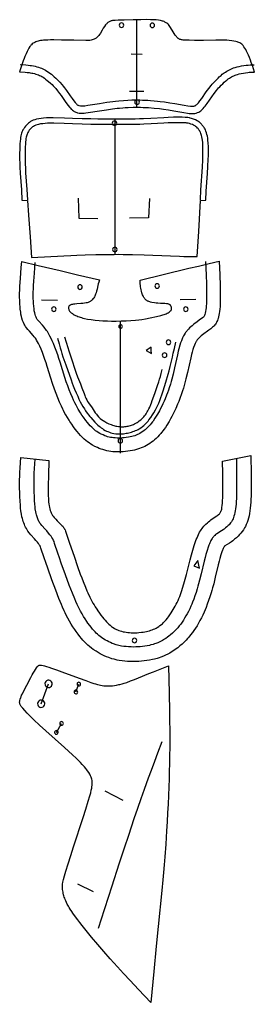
# Model space of a CAD drawing. Extents: x 1 to 332, y 1 to 961.
# Drawn here: x 1 to 131, y 419 to 961 of the extents above; entities that cross this region are included whole.
import ezdxf

# ---------------------------------------------------------------- set-up
doc = ezdxf.new("R2010")
doc.units = 0

msp = doc.modelspace()

# ---------------------------------------------------------------- linework, layer by layer
for points in [[(1, 931.853088), (4.004062, 931.615234), (5.13875, 931.506592), (6.183203, 931.386597), (6.895703, 931.286926), (7.764765, 931.138977), (8.371406, 931.015076), (9.1425, 930.830139), (9.896484, 930.620056), (10.658047, 930.379456), (11.437968, 930.093628), (12.039531, 929.839417), (12.658593, 929.542847), (13.298437, 929.197021), (13.96164, 928.795227), (14.645937, 928.338501), (15.345781, 927.833008), (16.293282, 927.093628), (17.007421, 926.498047), (17.953749, 925.660522), (18.884844, 924.781311), (19.571718, 924.093262), (20.247969, 923.378967), (20.913124, 922.637024), (21.994843, 921.335083), (23.042578, 919.959045), (23.858202, 918.829041), (26.201952, 915.500732), (27.630859, 913.551025), (28.697031, 912.192322), (29.087265, 911.734253), (29.446249, 911.342407), (29.783905, 911.006165), (30.217812, 910.625854), (30.654686, 910.300293), (31.114922, 910.008789), (31.607344, 909.749451), (32.001404, 909.577454), (32.564373, 909.380371), (33.018204, 909.258179), (33.840939, 909.106323), (34.752655, 909.024414), (35.759529, 909.018188), (36.637814, 909.071472), (37.60836, 909.179382), (38.74453, 909.343872), (45.095779, 910.382324), (48.954453, 910.971436), (52.313904, 911.433716), (54.920547, 911.743469), (56.171719, 911.872498), (57.987263, 912.034668), (59.159843, 912.122742), (60.867344, 912.22583), (63.592888, 912.325073), (66.195313, 912.341003), (67.707497, 912.315186), (69.187965, 912.266357), (72.070465, 912.110474), (75.340469, 911.852234), (78.110313, 911.566223), (80.429214, 911.274902), (83.253433, 910.856384), (86.04351, 910.391479), (91.600937, 909.410034), (93.654526, 909.075745), (94.622032, 908.942505), (95.255623, 908.872375), (95.821251, 908.828796), (96.333984, 908.812561), (96.96125, 908.834595), (97.26062, 908.864746), (97.704689, 908.93457), (98.460152, 909.118164), (99.23172, 909.388489), (99.846016, 909.669373), (100.445465, 910.00946), (101.02211, 910.412842), (101.594063, 910.904114), (102.039139, 911.351379), (102.351089, 911.695374), (102.851715, 912.29126), (103.403595, 912.995972), (104.451401, 914.417419), (107.021797, 918.034302), (108.362419, 919.868347), (109.611015, 921.479431), (110.819687, 922.923828), (111.425697, 923.60144), (112.243744, 924.468323), (113.069374, 925.290466), (113.897575, 926.063721), (114.723282, 926.784119), (115.337967, 927.287354), (116.152496, 927.907349), (116.762032, 928.333679), (117.372498, 928.726563), (117.986092, 929.085632), (118.604683, 929.410583), (119.230858, 929.701904), (119.869606, 929.963013), (120.526482, 930.197693), (121.207031, 930.410339), (122.160934, 930.666199), (123.178902, 930.899292), (124.515938, 931.160461), (125.587105, 931.338806), (126.858513, 931.514038), (127.771561, 931.609436), (128.580627, 931.666687), (129.484131, 931.69873), (130.561554, 931.703186), (129.434448, 935.25177), (128.865936, 936.928467), (128.420853, 938.166443), (127.795624, 939.782471), (127.305, 940.954407), (126.803276, 942.072693), (126.297501, 943.119324), (125.794838, 944.076599), (125.302338, 944.926453), (124.825859, 945.652771), (124.359215, 946.259033), (124.046562, 946.604431), (123.564529, 947.046448), (123.053902, 947.411621), (122.500465, 947.71637), (121.889687, 947.976868), (121.447342, 948.132019), (120.979218, 948.273987), (120.234764, 948.464294), (119.17765, 948.681458), (118.066635, 948.864502), (116.630463, 949.056946), (115.423904, 949.181946), (114.119995, 949.274902), (112.675232, 949.330139), (111.046478, 949.341614), (109.221405, 949.311157), (102.545937, 949.125), (99.957733, 949.101685), (97.525703, 949.115967), (94.595001, 949.176208), (92.188126, 949.274414), (91.316872, 949.34198), (90.772026, 949.405579), (90.299217, 949.483093), (89.880074, 949.577271), (89.500153, 949.694275), (89.263046, 949.789124), (88.923042, 949.963196), (88.701874, 950.103882), (88.481247, 950.267395), (88.143593, 950.560852), (87.788673, 950.918945), (87.541405, 951.194031), (86.894997, 951.999512), (86.225151, 952.955933), (85.686325, 953.815369), (84.32695, 956.157227), (83.88797, 956.834167), (83.580307, 957.259888), (83.090622, 957.845032), (82.742416, 958.192017), (82.186172, 958.648804), (81.588669, 959.036316), (81.167343, 959.259827), (80.727341, 959.458313), (80.268593, 959.634094), (79.791092, 959.789429), (79.294609, 959.926514), (78.777969, 960.047546), (77.662262, 960.2453), (76.394295, 960.388977), (74.923439, 960.484924), (73.198906, 960.539185), (71.193283, 960.55835), (67.806168, 960.53772), (63.633984, 960.46991), (58.610233, 960.363281), (55.417656, 960.259827), (53.720623, 960.165527), (52.732498, 960.071411), (52.336483, 960.015808), (51.83625, 959.919617), (51.550625, 959.84552), (51.168514, 959.717529), (50.811718, 959.566589), (50.458591, 959.389221), (50.106327, 959.180298), (49.753906, 958.935059), (49.400311, 958.648315), (49.044453, 958.315369), (48.805389, 958.065063), (48.444061, 957.646057), (47.84156, 956.850342), (47.13625, 955.785828), (46.580391, 954.855591), (45.645157, 953.203674), (45.114998, 952.348938), (44.777657, 951.873047), (44.541172, 951.574585), (44.034763, 951.025696), (43.621563, 950.656982), (43.328125, 950.432312), (42.858593, 950.127625), (42.524296, 949.946533), (42.171875, 949.783325), (41.609531, 949.572083), (41.017185, 949.399048), (40.408203, 949.261047), (39.795937, 949.155396), (38.997498, 949.059448), (38.245781, 949.008545), (37.507889, 948.994873), (30.915155, 949.187683), (24.122499, 949.327087), (19.831249, 949.370239), (18.135859, 949.361694), (16.596172, 949.3302), (15.214062, 949.270813), (14.27289, 949.20459), (13.406718, 949.117188), (12.609687, 949.006042), (11.875781, 948.868958), (11.199297, 948.704346), (10.576172, 948.513855), (10.002656, 948.300232), (9.308594, 947.983398), (8.989375, 947.813171), (8.542031, 947.544983), (7.996484, 947.160461), (7.49, 946.716125), (7.244297, 946.460144), (7, 946.175354), (6.63, 945.68457), (6.115156, 944.887146), (5.705859, 944.169434), (5.134219, 943.058777), (4.541406, 941.782532), (3.936562, 940.351929), (3.480547, 939.18457), (3.025234, 937.94458), (2.419297, 936.19989), (1, 931.853088)], [(58.485779, 957.525452), (58.390625, 958.003784), (58.11961, 958.409363), (57.714062, 958.680298), (57.235779, 958.775452), (56.757343, 958.680298), (56.351875, 958.409363), (56.080936, 958.003784), (55.985779, 957.525452), (56.080936, 957.047058), (56.351875, 956.641602), (56.757343, 956.370605), (57.235779, 956.275452), (57.714062, 956.370605), (58.11961, 956.641602), (58.390625, 957.047058), (58.485779, 957.525452)], [(65.758591, 912.078979), (65.758591, 922.823425), (65.758591, 936.253967), (65.758591, 946.998352), (65.758591, 960.428833)], [(75.486092, 957.447021), (75.390938, 957.925354), (75.119995, 958.330811), (74.714455, 958.601868), (74.236092, 958.697021), (73.757736, 958.601868), (73.352188, 958.330811), (73.081245, 957.925354), (72.986092, 957.447021), (73.081245, 956.968628), (73.352188, 956.56311), (73.757736, 956.292175), (74.236092, 956.197021), (74.714455, 956.292175), (75.119995, 956.56311), (75.390938, 956.968628), (75.486092, 957.447021)], [(62.582188, 941.721558), (68.613121, 941.554443)], [(1.302422, 935.84137), (4.489687, 935.592896), (5.690312, 935.477539), (6.816719, 935.346436), (7.603281, 935.234924), (8.588047, 935.065308), (9.523984, 934.867737), (10.437812, 934.637878), (11.356093, 934.37146), (12.297656, 934.060364), (13.021406, 933.788025), (13.761328, 933.474487), (14.518125, 933.112549), (15.292734, 932.69519), (16.085625, 932.216064), (16.893436, 931.677185), (17.71039, 931.08606), (18.530546, 930.450439), (19.347969, 929.777893), (20.156874, 929.07605), (20.951485, 928.352112), (21.729452, 927.608337), (22.490078, 926.843567), (23.232967, 926.056946), (24.430079, 924.694092), (25.122969, 923.84375), (25.796562, 922.971924), (26.876719, 921.498169), (28.882734, 918.646606), (29.975859, 917.124817), (30.933125, 915.839722), (31.699453, 914.867493), (32.328907, 914.157715), (32.59586, 913.904541), (32.822422, 913.721802), (33.081326, 913.545532), (33.345547, 913.400818), (33.644844, 913.281616), (33.929375, 913.200684), (34.570156, 913.087158), (35.304688, 913.042236), (36.076172, 913.06427), (37.026405, 913.15802), (38.564529, 913.381287), (45.111717, 914.438171), (49.086014, 915.03418), (52.516251, 915.493164), (53.856483, 915.652344), (55.803982, 915.858093), (58.291718, 916.073181), (60.667656, 916.22406), (62.945858, 916.31427), (65.677185, 916.3479), (67.262573, 916.329895), (68.813126, 916.286926), (70.33297, 916.22168), (71.826172, 916.137329), (73.296951, 916.03656), (75.230698, 915.880188), (77.144608, 915.697327), (78.574684, 915.541077), (80.963669, 915.240967), (83.859917, 914.812012), (86.699219, 914.339905), (91.884995, 913.431091), (93.864845, 913.106018), (95.275154, 912.912659), (95.844688, 912.861694), (96.283905, 912.848328), (96.710777, 912.875366), (97.075073, 912.940308), (97.434135, 913.038086), (97.799217, 913.178955), (98.175079, 913.375061), (98.487495, 913.580627), (98.827499, 913.857117), (99.118904, 914.139038), (99.712967, 914.810669), (100.495155, 915.814758), (101.485313, 917.174255), (104.026169, 920.735535), (105.390228, 922.579407), (106.701088, 924.250977), (107.351402, 925.0354), (108.006088, 925.792786), (108.894997, 926.768555), (109.574684, 927.475525), (110.496246, 928.382019), (111.197182, 929.032959), (112.142418, 929.859192), (112.857811, 930.445679), (113.820465, 931.179749), (114.549995, 931.691467), (115.286873, 932.16748), (116.031952, 932.605652), (116.785934, 933.003784), (117.550156, 933.360657), (118.327965, 933.679871), (119.123276, 933.96582), (119.939842, 934.223083), (121.068275, 934.529175), (122.249374, 934.802551), (123.466087, 935.046204), (124.67601, 935.25592), (126.112656, 935.463074), (127.14875, 935.579285), (128.271866, 935.663391), (129.252258, 935.697571), (130.498276, 935.700989)], [(61.671562, 921.233398), (69.521637, 921.203796)], [(67.070778, 915.116211), (66.975624, 915.594604), (66.704689, 916.000061), (66.299141, 916.271057), (65.820778, 916.366211), (65.342422, 916.271057), (64.936874, 916.000061), (64.665939, 915.594604), (64.570778, 915.116211), (64.665939, 914.637878), (64.936874, 914.2323), (65.342422, 913.961365), (65.820778, 913.866211), (66.299141, 913.961365), (66.704689, 914.2323), (66.975624, 914.637878), (67.070778, 915.116211)], [(98.947182, 830.135864), (99.820778, 843.925842), (100.909683, 860.887695), (103.729996, 861.113037), (104.036713, 866.121765), (104.672028, 875.781799), (104.914215, 879.727478), (105.112343, 883.691467), (105.172653, 885.468567), (105.203278, 887.125305), (105.198746, 889.039917), (105.15406, 890.776306), (105.061714, 892.612244), (104.941093, 894.16925), (104.812027, 895.295593), (104.639214, 896.331909), (104.406403, 897.340088), (104.16703, 898.155396), (103.79422, 899.180237), (103.527809, 899.792725), (103.331406, 900.198181), (103.007339, 900.799927), (102.770782, 901.195313), (102.383904, 901.776611), (102.104057, 902.154419), (101.649841, 902.703003), (101.323593, 903.05481), (100.977966, 903.39386), (100.612343, 903.718872), (100.226402, 904.028503), (99.820152, 904.321472), (99.3964, 904.597656), (98.9589, 904.85675), (98.056091, 905.323181), (97.597969, 905.530396), (96.912025, 905.808044), (96.460625, 905.970825), (95.799454, 906.181641), (95.144997, 906.354248), (94.699997, 906.450195), (93.755074, 906.601074), (93.24015, 906.658264), (92.393433, 906.724426), (90.730156, 906.791626), (88.788437, 906.812744), (85.840622, 906.774292), (82.924995, 906.668518), (80.499374, 906.536987), (73.492424, 906.104187), (69.400078, 905.914917), (67.180939, 905.846558), (64.829689, 905.798645), (58.934372, 905.746643), (53.638905, 905.739563), (48.602108, 905.758057), (44.112419, 905.801758), (40.362732, 905.861633), (35.598984, 905.967712), (30.194452, 906.12146), (25.678436, 906.277466), (19.586483, 906.52124), (18.440311, 906.538879), (17.316093, 906.526306), (15.912812, 906.467773), (14.242812, 906.336609), (12.872343, 906.177856), (11.538906, 905.96991), (10.270703, 905.701294), (9.322577, 905.43457), (8.449062, 905.11554), (7.652187, 904.742432), (7.098594, 904.428345), (6.41039, 903.966248), (5.925781, 903.588501), (5.313125, 903.045654), (4.735625, 902.461243), (4.195547, 901.840088), (3.695625, 901.186768), (3.238516, 900.506409), (2.826406, 899.798523), (2.547266, 899.23761), (2.293672, 898.639404), (2.065703, 897.993347), (1.863359, 897.288635), (1.686641, 896.514832), (1.534766, 895.66272), (1.405859, 894.725037), (1.297734, 893.695007), (1.1825, 892.16571), (1.115, 890.892883), (1.047187, 889.017578), (1.0075, 886.952698), (0.999844, 885.295654), (1.013906, 883.558167), (1.052344, 881.751526), (1.145312, 879.255554), (1.31875, 876.068665), (1.950703, 866.868469), (2.309844, 861.123962), (5.316562, 860.936279), (5.9575, 852.949585), (6.777187, 840.900696), (7.637109, 829.499878), (25.455078, 830.482727), (29.215624, 830.667542), (32.513905, 830.807373), (37.09203, 830.967407), (42.976795, 831.12915), (48.769608, 831.24646), (53.157967, 831.301514), (55.624062, 831.311462), (58.082733, 831.300842), (60.633434, 831.266724), (63.375622, 831.20636), (69.791092, 830.998291), (84.28289, 830.42511), (89.243591, 830.254456), (91.635544, 830.192566), (94.286171, 830.147339), (98.947182, 830.135864)], [(53.394062, 904.782471), (52.915779, 904.687317), (52.510235, 904.416321), (52.239216, 904.010864), (52.144062, 903.532471), (52.239216, 903.054138), (52.510235, 902.648682), (52.915779, 902.377625), (53.394062, 902.282471), (53.872421, 902.377625), (54.277969, 902.648682), (54.548985, 903.054138), (54.644062, 903.532471), (54.548985, 904.010864), (54.277969, 904.416321), (53.872421, 904.687317), (53.394062, 904.782471)], [(53.587654, 905.877258), (53.587654, 889.301941), (53.587654, 881.014282), (53.587654, 868.582764), (53.587654, 852.007507), (53.587654, 843.71991), (53.587654, 831.28833)], [(100.737968, 861.332397), (101.072029, 866.769958), (101.887032, 879.359436), (102.093124, 883.338501), (102.188904, 886.350586), (102.203278, 887.9021), (102.181404, 889.676086), (102.125778, 891.255676), (102.028908, 892.877808), (101.910782, 894.202698), (101.786095, 895.139099), (101.625313, 895.987244), (101.416405, 896.804932), (101.265152, 897.291321), (101.093277, 897.772583), (100.759216, 898.558167), (100.528908, 899.016785), (100.275307, 899.46344), (99.996246, 899.896301), (99.794838, 900.176392), (99.467026, 900.582336), (99.230469, 900.842712), (98.710152, 901.336365), (98.121559, 901.790527), (97.803276, 902.001465), (97.30265, 902.296936), (96.957344, 902.47937), (96.428589, 902.730225), (95.540779, 903.085083), (94.666794, 903.357117), (93.931404, 903.519592), (93.319763, 903.613342), (92.86937, 903.663635), (91.832573, 903.738953), (90.573746, 903.784912), (88.732735, 903.805237), (85.88797, 903.770081), (83.036797, 903.668335), (80.640312, 903.539124), (73.622658, 903.10675), (69.496483, 902.916138), (67.258591, 902.847229), (64.888824, 902.79895), (58.954529, 902.746643), (53.633671, 902.739502), (48.577812, 902.757935), (44.072342, 902.801941), (40.309063, 902.862), (35.527657, 902.968567), (30.106718, 903.122559), (25.587343, 903.277954), (19.861719, 903.508972), (18.733358, 903.532715), (17.658827, 903.527222), (16.333202, 903.479431), (15.03875, 903.38855), (13.788203, 903.257507), (12.596562, 903.087769), (11.486015, 902.876221), (10.672265, 902.673828), (9.938203, 902.439331), (9.604375, 902.309448), (9.1425, 902.098511), (8.588359, 901.787354), (8.090234, 901.442078), (7.631875, 901.062744), (7.198672, 900.649963), (6.787344, 900.206848), (6.308437, 899.617615), (5.873984, 898.997742), (5.561953, 898.483521), (5.281875, 897.933716), (5.092109, 897.479736), (4.919219, 896.975708), (4.762656, 896.40863), (4.622031, 895.765747), (4.496719, 895.036133), (4.386328, 894.212341), (4.290312, 893.286804), (4.183594, 891.881592), (4.118906, 890.690002), (4.029062, 887.935669), (4.008125, 886.390198), (4.006719, 884.749207), (4.0275, 883.024902), (4.073203, 881.229919), (4.175781, 878.750854), (4.316719, 876.228638), (4.943281, 867.081787), (5.301875, 861.344727)], [(33.349453, 862.190063), (33.744843, 851.161621), (44.219997, 851.027893)], [(72.590385, 862.140381), (72.20359, 851.363953), (61.681015, 851.222473)], [(53.572342, 835.232544), (53.093983, 835.13739), (52.688435, 834.866455), (52.4175, 834.460938), (52.322342, 833.982544), (52.4175, 833.504211), (52.688435, 833.098633), (53.093983, 832.827698), (53.572342, 832.732544), (54.050701, 832.827698), (54.456249, 833.098633), (54.727188, 833.504211), (54.822342, 833.982544), (54.727188, 834.460938), (54.456249, 834.866455), (54.050701, 835.13739), (53.572342, 835.232544)], [(111.132027, 827.499878), (111.452263, 819.937012), (111.656715, 813.912231), (111.739296, 809.534729), (111.744217, 807.544067), (111.720619, 805.709412), (111.667343, 804.035156), (111.585625, 802.511963), (111.476791, 801.129883), (111.342186, 799.879272), (111.183044, 798.750122), (111.000778, 797.732666), (110.796562, 796.817017), (110.571793, 795.993347), (110.45211, 795.612976), (110.198433, 794.908875), (109.924294, 794.272949), (109.627808, 793.696106), (109.470619, 793.426941), (109.137184, 792.921631), (108.776718, 792.452637), (108.387344, 792.010925), (107.967262, 791.587402), (107.51461, 791.173035), (106.508514, 790.341064), (105.397964, 789.497009), (101.930855, 786.966919), (101.134064, 786.338684), (100.382339, 785.678833), (99.675781, 784.956726), (99.229843, 784.425659), (99.014374, 784.141907), (98.598671, 783.532166), (98.398354, 783.203979), (98.01281, 782.495056), (97.827576, 782.112427), (97.471016, 781.291077), (96.966484, 779.926331), (96.646873, 778.933655), (96.186562, 777.330627), (95.888985, 776.191467), (95.450386, 774.387085), (93.639839, 766.289429), (92.776245, 762.663635), (92.203979, 760.464355), (91.795235, 758.99707), (91.362732, 757.529968), (90.905075, 756.062378), (90.167969, 753.858582), (89.640778, 752.386963), (88.79258, 750.174133), (88.186714, 748.69458), (87.213745, 746.467407), (86.522652, 744.981445), (85.801247, 743.504822), (85.052887, 742.046631), (84.28109, 740.616394), (83.489372, 739.22345), (82.271713, 737.224182), (81.444923, 735.96521), (80.610313, 734.776245), (80.190933, 734.210632), (79.348747, 733.136963), (78.925705, 732.627869), (78.075623, 731.662659), (77.219765, 730.764771), (76.357651, 729.930237), (75.488907, 729.154968), (74.613121, 728.435059), (73.729919, 727.766479), (72.838745, 727.145203), (71.938438, 726.567627), (71.024918, 726.032349), (70.093277, 725.537964), (69.138596, 725.083496), (68.155937, 724.667725), (67.140388, 724.289612), (66.087189, 723.947815), (65.544846, 723.790283), (64.425781, 723.501099), (63.25695, 723.245422), (62.041405, 723.023804), (60.789532, 722.837708), (59.511875, 722.688904), (58.219296, 722.579041), (56.922421, 722.509827), (55.63203, 722.483032), (54.358826, 722.500305), (53.113438, 722.563354), (52.504532, 722.612549), (51.318748, 722.746765), (50.173748, 722.927002), (49.06625, 723.15094), (47.993122, 723.416138), (46.951092, 723.720398), (45.936951, 724.06134), (44.947578, 724.436523), (43.979763, 724.843811), (42.561329, 725.509766), (41.172188, 726.248474), (40.255779, 726.794373), (39.342342, 727.3927), (38.427891, 728.052002), (37.508358, 728.780579), (36.579685, 729.586853), (35.63789, 730.479126), (35.160858, 730.960205), (34.678905, 731.465942), (33.700703, 732.55249), (32.708904, 733.731628), (31.711172, 734.993042), (30.715311, 736.326538), (29.728905, 737.721863), (28.759687, 739.168762), (28.283905, 739.908264), (27.354765, 741.413208), (26.46203, 742.94397), (26.031639, 743.715942), (25.206093, 745.267639), (24.810312, 746.046692), (24.051249, 747.609924), (22.988359, 749.962891), (22.007813, 752.318787), (21.100155, 754.670044), (20.255859, 757.008789), (19.212656, 760.093445), (18.245781, 763.113647), (16.254375, 769.509888), (15.619687, 771.471558), (14.991172, 773.328186), (14.372578, 775.072693), (13.570546, 777.212891), (12.80375, 779.125854), (12.082421, 780.796021), (11.402656, 782.229797), (10.901953, 783.179749), (10.393281, 784.047791), (10.042812, 784.592346), (9.678359, 785.117554), (9.096171, 785.884277), (8.464063, 786.642883), (6.408594, 788.935425), (5.506484, 789.98645), (4.870078, 790.797424), (4.280703, 791.638733), (3.914453, 792.22583), (3.569531, 792.84082), (3.092344, 793.82843), (2.663437, 794.911621), (2.282891, 796.110474), (2.056094, 796.983337), (1.756562, 798.406128), (1.584219, 799.424988), (1.366875, 801.049377), (1.249687, 802.190979), (1.115781, 803.982239), (1.0325, 805.856689), (1, 807.801025), (1.013281, 809.791016), (1.064219, 811.795593), (1.144922, 813.78363), (1.247031, 815.72406), (1.402656, 818.183167), (1.607266, 820.987), (1.859375, 824.041016), (2.152187, 827.311279), (11.273359, 825.161621), (23.340157, 822.31781), (32.993591, 820.042725), (45.060467, 817.198792), (44.687889, 816.014099), (44.438046, 815.108398), (44.228123, 814.224854), (43.778984, 812.161255), (43.519295, 811.096802), (43.223125, 810.085938), (42.957733, 809.333191), (42.741951, 808.805237), (42.511795, 808.311157), (42.267109, 807.853516), (42.008282, 807.434692), (41.739529, 807.054932), (41.467812, 806.713501), (41.112968, 806.316467), (40.781639, 805.984131), (40.422421, 805.655823), (40.167263, 805.451294), (39.910469, 805.282532), (39.623592, 805.13446), (39.180313, 804.956055), (38.745388, 804.811462), (38.253044, 804.671143), (37.718513, 804.541565), (36.869923, 804.380981), (35.842735, 804.252319), (34.779766, 804.168823), (32.553204, 804.039917), (31.394453, 803.925781), (30.728983, 803.827271), (30.245703, 803.735168), (29.645077, 803.58606), (29.242811, 803.45343), (28.895155, 803.30188), (28.69875, 803.190002), (28.530155, 803.069824), (28.325468, 802.875427), (28.218437, 802.737244), (28.133047, 802.592896), (28.019688, 802.288025), (27.988203, 802.128662), (27.967655, 801.882568), (27.98625, 801.543884), (28.080078, 801.108276), (28.208593, 800.754272), (28.381874, 800.398987), (28.601406, 800.044617), (28.801327, 799.779419), (29.122343, 799.426331), (29.408983, 799.161621), (29.739374, 798.89679), (30.115623, 798.63208), (30.533047, 798.368896), (31.142656, 798.023499), (31.798906, 797.688354), (32.486561, 797.367737), (33.200466, 797.064453), (33.772968, 796.846375), (34.397968, 796.634094), (35.093906, 796.425659), (35.879295, 796.219116), (36.772655, 796.012268), (38.508358, 795.669922), (40.497341, 795.347168), (42.671875, 795.064331), (44.969685, 794.840698), (46.904686, 794.709778), (49.50906, 794.604675), (51.790077, 794.566284), (54.287029, 794.567505), (56.965233, 794.610657), (59.717731, 794.701538), (62.434608, 794.845947), (65.005859, 795.0495), (66.781792, 795.242798), (68.423279, 795.464294), (70.418594, 795.788879), (73.041954, 796.297974), (76.587967, 797.067322), (78.98703, 797.639099), (80.01976, 797.914124), (80.722885, 798.125793), (81.348511, 798.344421), (81.926094, 798.583557), (82.483986, 798.855896), (83.02523, 799.160706), (83.52742, 799.483337), (83.96711, 799.808594), (84.320938, 800.121399), (84.572342, 800.411011), (84.699684, 800.61731), (84.782814, 800.820007), (84.829216, 801.023987), (84.846329, 801.234436), (84.83609, 801.533325), (84.796486, 801.850708), (84.730232, 802.172424), (84.639526, 802.483337), (84.526718, 802.768677), (84.428589, 802.958313), (84.317657, 803.127869), (84.192345, 803.279724), (84.05101, 803.416565), (83.892029, 803.540771), (83.649918, 803.691223), (83.440155, 803.794678), (83.104294, 803.918518), (82.796799, 803.999268), (82.429764, 804.06842), (81.992813, 804.124756), (81.087502, 804.190247), (78.694527, 804.300476), (77.275856, 804.402954), (76.380547, 804.493835), (75.480545, 804.607483), (74.040314, 804.847107), (73.254372, 805.020386), (72.778908, 805.148193), (72.350937, 805.285706), (71.97187, 805.432251), (71.637032, 805.587036), (71.206642, 805.832458), (70.847733, 806.091125), (70.54351, 806.35968), (70.194061, 806.727661), (69.877892, 807.106445), (69.583046, 807.521484), (69.372032, 807.875366), (69.09906, 808.429932), (68.89711, 808.925049), (68.695702, 809.497803), (68.498512, 810.136047), (68.250465, 811.059143), (68.081718, 811.782898), (67.889061, 812.756958), (67.774605, 813.473022), (67.685158, 814.170349), (67.596954, 815.077148), (67.473122, 817.061646), (80.171173, 820.109375), (94.397263, 823.594055), (99.679604, 824.873474), (105.530701, 826.242188), (111.132027, 827.499878)], [(103.631798, 827.356079), (103.932266, 819.816772), (104.0914, 815.079041), (104.18898, 810.774231), (104.206947, 808.838196), (104.200233, 807.075195), (104.166954, 805.501404), (104.109688, 804.109436), (104.032188, 802.886719), (103.938278, 801.820374), (103.831558, 800.897583), (103.655777, 799.7547), (103.472496, 798.862854), (103.294136, 798.179016), (103.120155, 797.660034), (102.930153, 797.263), (102.70195, 796.945007), (102.413361, 796.663025), (101.896324, 796.268982), (100.037888, 794.957092), (98.951324, 794.167969), (97.118439, 792.769775), (96.141953, 791.977234), (95.481407, 791.406006), (94.820625, 790.793335), (94.166092, 790.133057), (93.524063, 789.418823), (93.209686, 789.03949), (92.598434, 788.232788), (92.303047, 787.803833), (91.73687, 786.890686), (91.467575, 786.404907), (90.959061, 785.37384), (90.487892, 784.269104), (90.264999, 783.691833), (89.842575, 782.492493), (89.447655, 781.240295), (88.89875, 779.28125), (88.556015, 777.93335), (88.067184, 775.869507), (86.513901, 768.863647), (85.69812, 765.353088), (84.985939, 762.565918), (84.602341, 761.183838), (84.19812, 759.809509), (83.550781, 757.761169), (83.090157, 756.403198), (82.604996, 755.050598), (82.094139, 753.702637), (81.277267, 751.687744), (80.697189, 750.348206), (80.088432, 749.012329), (79.454376, 747.687561), (78.799057, 746.382629), (78.126877, 745.106567), (77.096329, 743.26593), (76.400543, 742.100769), (75.702812, 740.995544), (74.66172, 739.469543), (74.318199, 739.000122), (73.637032, 738.120361), (72.962891, 737.314575), (72.294685, 736.577393), (71.631248, 735.903442), (70.971558, 735.28717), (70.314453, 734.723267), (69.658905, 734.206299), (69.00383, 733.730835), (68.018906, 733.08429), (67.355156, 732.693787), (66.679451, 732.33429), (65.986404, 732.004578), (65.270699, 731.703491), (64.526871, 731.42981), (63.749687, 731.182434), (62.933594, 730.960083), (62.073437, 730.761597), (61.166248, 730.586243), (59.734764, 730.369019), (58.748123, 730.257019), (57.747578, 730.172974), (56.743122, 730.118286), (55.744999, 730.094604), (54.763435, 730.103333), (53.808437, 730.146057), (52.889999, 730.224182), (52.011406, 730.337585), (51.169373, 730.484131), (50.36031, 730.662109), (49.580704, 730.869446), (48.826954, 731.104187), (48.095467, 731.364502), (47.032265, 731.798584), (45.999218, 732.279297), (45.320702, 732.62793), (44.306873, 733.213745), (43.626797, 733.658997), (42.937969, 734.158325), (42.235779, 734.720703), (41.515625, 735.354919), (40.772812, 736.069763), (40.002655, 736.874146), (39.202656, 737.773987), (38.378437, 738.763428), (37.537891, 739.833557), (36.263279, 741.570923), (35.415623, 742.804443), (34.578827, 744.087708), (33.360779, 746.086914), (32.584923, 747.45636), (32.210468, 748.148987), (31.489061, 749.547424), (30.802187, 750.962097), (30.147655, 752.391296), (29.22164, 754.55835), (28.355625, 756.747803), (27.542109, 758.953552), (26.773516, 761.169495), (26.042265, 763.386536), (23.343828, 771.992249), (22.68914, 774.008484), (22.031641, 775.94519), (21.154766, 778.389526), (20.500624, 780.108948), (19.638672, 782.234619), (19.003593, 783.69342), (18.379843, 785.030762), (17.762499, 786.255859), (17.145079, 787.381531), (16.730234, 788.083008), (16.31039, 788.749756), (15.88375, 789.385376), (15.448437, 789.993896), (15.0025, 790.578796), (14.547656, 791.142334), (13.63203, 792.206238), (11.553515, 794.51178), (11.059843, 795.110474), (10.771953, 795.496155), (10.394062, 796.078491), (10.07125, 796.694519), (9.792734, 797.376953), (9.547734, 798.158264), (9.325469, 799.071106), (9.121094, 800.132629), (8.938828, 801.336731), (8.783828, 802.675232), (8.660937, 804.139832), (8.575391, 805.722534), (8.541484, 806.839172), (8.527109, 808.596008), (8.551484, 810.422546), (8.607734, 812.284058), (8.688906, 814.145935), (8.824062, 816.56897), (9.133828, 820.972412), (9.632813, 826.761963)], [(34.313904, 814.516418), (33.835545, 814.421204), (33.43, 814.150208), (33.159061, 813.744751), (33.063904, 813.266418), (33.159061, 812.788025), (33.43, 812.382507), (33.835545, 812.111572), (34.313904, 812.016418), (34.792263, 812.111572), (35.197811, 812.382507), (35.46875, 812.788025), (35.563904, 813.266418), (35.46875, 813.744751), (35.197811, 814.150208), (34.792263, 814.421204), (34.313904, 814.516418)], [(76.931328, 815.128113), (76.452965, 815.032959), (76.047417, 814.761963), (75.776482, 814.356445), (75.681328, 813.878113), (75.776482, 813.399719), (76.047417, 812.994202), (76.452965, 812.723267), (76.931328, 812.628113), (77.409683, 812.723267), (77.815231, 812.994202), (78.086166, 813.399719), (78.181328, 813.878113), (78.086166, 814.356445), (77.815231, 814.761963), (77.409683, 815.032959), (76.931328, 815.128113)], [(89.59539, 806.463806), (98.264137, 806.651611)], [(13.079687, 806.244812), (21.938984, 806.119446)], [(19.916094, 802.383911), (19.437735, 802.288757), (19.032187, 802.017822), (18.76125, 801.612244), (18.666094, 801.133911), (18.76125, 800.655518), (19.032187, 800.25), (19.437735, 799.979065), (19.916094, 799.883911), (20.394453, 799.979065), (20.799999, 800.25), (21.070936, 800.655518), (21.166094, 801.133911), (21.070936, 801.612244), (20.799999, 802.017822), (20.394453, 802.288757), (19.916094, 802.383911)], [(92.709999, 802.333008), (92.231636, 802.237854), (91.826088, 801.966919), (91.555153, 801.561401), (91.459999, 801.083008), (91.555153, 800.604675), (91.826088, 800.199097), (92.231636, 799.928162), (92.709999, 799.833008), (93.188354, 799.928162), (93.593903, 800.199097), (93.864845, 800.604675), (93.959999, 801.083008), (93.864845, 801.561401), (93.593903, 801.966919), (93.188354, 802.237854), (92.709999, 802.333008)], [(56.74617, 792.565979), (56.363514, 792.489929), (56.039063, 792.273132), (55.822342, 791.948669), (55.74617, 791.565979), (55.822342, 791.18335), (56.039063, 790.858887), (56.363514, 790.64209), (56.74617, 790.565979), (57.128906, 790.64209), (57.453281, 790.858887), (57.670078, 791.18335), (57.74617, 791.565979), (57.670078, 791.948669), (57.453281, 792.273132), (57.128906, 792.489929), (56.74617, 792.565979)], [(56.57531, 794.474731), (56.57531, 778.338684), (56.57531, 770.27063), (56.57531, 758.168518), (56.57531, 742.03241), (56.57531, 733.964355), (56.57531, 721.862305)], [(21.878906, 785.155823), (22.745077, 781.936707), (23.357578, 779.745544), (23.840858, 778.112305), (24.316015, 776.622803), (24.905468, 774.930359), (26.545858, 770.470825), (29.393202, 762.24115), (30.075781, 760.333191), (30.634375, 758.836182), (31.37414, 756.955078), (32.18047, 755.029297), (33.041485, 753.095215), (33.755779, 751.578674), (34.481327, 750.119446), (35.212265, 748.737244), (35.961407, 747.417419), (36.745937, 746.136841), (37.368126, 745.188477), (37.803047, 744.556641), (38.490391, 743.602966), (38.971874, 742.964111), (39.725624, 742.00708), (40.247341, 741.373474), (41.33078, 740.127747), (42.458828, 738.926636), (43.621796, 737.78894), (44.215233, 737.24884), (44.816795, 736.72998), (45.42664, 736.234131), (46.044765, 735.762878), (46.671326, 735.317871), (47.306484, 734.900757), (48.275391, 734.331177), (48.932343, 733.990784), (49.598125, 733.682556), (50.613438, 733.280762), (51.301407, 733.053345), (51.998436, 732.858398), (53.060623, 732.627075), (54.143204, 732.469421), (55.245937, 732.385559), (55.990936, 732.369507), (56.742344, 732.383789), (57.498672, 732.427429), (58.258671, 732.49884), (59.020779, 732.596985), (59.783825, 732.720581), (60.546249, 732.868347), (61.306873, 733.039124), (62.063904, 733.231689), (62.814842, 733.446228), (63.556561, 733.682739), (64.286407, 733.941467), (65.001328, 734.222473), (65.698433, 734.526062), (66.37484, 734.852417), (67.02758, 735.201538), (67.956169, 735.768494), (68.823593, 736.389343), (69.640625, 737.068359), (70.1632, 737.555481), (70.672112, 738.071716), (71.417732, 738.903625), (71.908043, 739.498474), (72.397026, 740.127075), (73.376877, 741.482483), (74.343124, 742.938293), (75.045387, 744.072083), (75.933907, 745.607971), (76.552032, 746.756165), (77.300308, 748.261169), (77.81031, 749.380127), (78.434761, 750.88031), (79.009842, 752.413635), (79.551094, 754.006409), (80.196014, 756.078186), (81.621948, 760.885193), (83.019531, 765.265991), (83.537338, 767.079895), (84.156403, 769.586182), (85.295464, 774.649658), (85.81781, 776.902222), (86.448517, 779.500366), (87.292809, 782.868713)], [(25.734842, 785.776245), (27.545467, 780.029541), (28.16625, 778.132813), (29.806875, 773.241516), (31.415703, 768.077881), (31.793827, 766.922302), (32.196251, 765.764038), (32.930859, 763.842041), (34.515545, 760.010864), (34.979374, 758.854431), (35.421795, 757.691101), (36.537109, 754.628967), (36.960155, 753.534302), (37.251717, 752.831726), (37.554531, 752.155518), (38.035545, 751.197937), (38.547501, 750.301575), (39.084141, 749.448914), (40.969063, 746.697876), (42.716248, 744.089539), (43.33828, 743.23407), (43.772575, 742.68219), (44.460468, 741.894348), (44.947498, 741.402893), (45.457733, 740.941101), (46.259922, 740.300781), (47.097031, 739.718994), (47.958591, 739.190674), (49.127266, 738.560852), (50.296719, 738.005554), (51.45789, 737.521606), (52.32695, 737.208557), (52.907028, 737.024841), (53.488594, 736.861755), (54.072655, 736.720276), (54.65992, 736.60083), (55.548435, 736.464417), (56.145466, 736.402222), (56.745312, 736.362976), (57.347107, 736.346313), (57.949997, 736.352112), (58.553123, 736.380371), (59.155624, 736.430847), (59.756638, 736.503479), (60.355312, 736.598022), (60.951015, 736.7146), (61.543747, 736.854065), (62.133827, 737.017456), (62.721405, 737.206055), (63.306873, 737.420898), (63.890312, 737.663025), (64.472107, 737.933655), (65.052345, 738.233704), (65.920547, 738.741699), (66.496559, 739.119568), (67.067032, 739.528259), (67.905861, 740.198059), (68.715546, 740.93396), (69.485779, 741.734253), (69.97242, 742.30249), (70.434059, 742.897888), (70.868439, 743.519043), (71.470467, 744.490356), (71.841011, 745.15741), (72.354057, 746.175354), (72.820076, 747.200317), (73.376717, 748.550049), (73.752029, 749.530701), (74.212189, 750.801147), (75.552574, 754.686768), (77.137657, 759.119934), (77.782104, 761.018982), (78.246559, 762.502808), (78.664764, 763.949829), (79.14109, 765.721863), (79.676636, 767.81958)], [(70.750465, 778.362732), (73.70047, 776.641907), (73.677032, 778.410522), (73.653595, 780.179138), (70.750465, 778.362732)], [(83.139999, 784.130432), (82.661636, 784.035278), (82.256088, 783.764343), (81.985153, 783.358826), (81.889999, 782.880432), (81.985153, 782.4021), (82.256088, 781.996643), (82.661636, 781.725586), (83.139999, 781.630432), (83.618279, 781.725586), (84.023827, 781.996643), (84.294846, 782.4021), (84.389999, 782.880432), (84.294846, 783.358826), (84.023827, 783.764343), (83.618279, 784.035278), (83.139999, 784.130432)], [(81.000465, 777.008179), (80.522186, 776.913025), (80.116638, 776.64209), (79.845627, 776.236633), (79.750465, 775.758179), (79.845627, 775.279907), (80.116638, 774.874329), (80.522186, 774.603333), (81.000465, 774.508179), (81.478828, 774.603333), (81.884377, 774.874329), (82.155388, 775.279907), (82.250465, 775.758179), (82.155388, 776.236633), (81.884377, 776.64209), (81.478828, 776.913025), (81.000465, 777.008179)], [(56.57906, 729.819214), (56.1007, 729.72406), (55.695156, 729.453125), (55.424217, 729.047546), (55.32906, 728.569214), (55.424217, 728.09082), (55.695156, 727.685303), (56.1007, 727.414368), (56.57906, 727.319214), (57.057419, 727.414368), (57.462967, 727.685303), (57.733906, 728.09082), (57.82906, 728.569214), (57.733906, 729.047546), (57.462967, 729.453125), (57.057419, 729.72406), (56.57906, 729.819214)], [(17.215078, 717.709839), (16.975546, 709.515686), (16.840937, 704.012573), (16.805624, 701.100403), (16.833281, 698.37384), (16.891796, 696.854919), (16.952108, 695.899963), (17.030155, 694.993713), (17.178984, 693.724854), (17.298046, 692.938416), (17.504375, 691.846863), (17.65914, 691.177185), (17.915155, 690.258179), (18.197109, 689.440552), (18.399765, 688.947388), (18.616249, 688.488831), (18.971718, 687.850586), (19.232344, 687.448608), (19.514296, 687.05719), (20.15086, 686.279846), (20.896719, 685.466614), (21.730234, 684.610291), (23.808359, 682.533569), (24.326172, 681.996765), (24.764843, 681.514465), (25.24703, 680.919983), (25.54953, 680.481018), (25.816328, 680.022705), (26.061327, 679.522461), (26.377655, 678.750061), (26.714453, 677.800476), (28.567656, 672.161133), (31.015156, 665.006409), (33.002186, 659.34436), (34.504688, 655.191528), (35.263985, 653.160583), (36.031406, 651.165222), (37.333984, 647.930481), (38.132732, 646.053955), (38.673435, 644.834351), (39.776951, 642.480225), (40.340858, 641.350281), (40.913593, 640.254578), (41.495701, 639.195374), (42.086796, 638.174622), (42.683983, 637.19342), (43.58297, 635.797791), (44.178749, 634.919434), (45.057812, 633.68219), (45.907967, 632.544067), (46.716484, 631.507935), (47.475311, 630.573975), (48.195858, 629.730591), (48.894375, 628.963562), (49.587185, 628.258362), (50.29031, 627.600525), (51.020077, 626.975708), (51.791092, 626.373169), (52.332344, 625.985596), (53.190544, 625.431091), (53.796562, 625.082581), (54.43203, 624.753662), (55.09914, 624.446655), (55.800076, 624.163635), (56.536873, 623.907227), (57.310623, 623.678955), (58.118748, 623.479309), (58.957577, 623.307861), (59.823593, 623.164673), (60.713047, 623.049438), (61.622578, 622.962158), (62.548359, 622.902466), (63.959843, 622.864685), (64.910782, 622.873474), (65.864845, 622.909424), (66.817574, 622.971924), (68.233826, 623.114502), (69.162651, 623.241455), (70.073982, 623.393677), (70.962891, 623.570435), (71.824997, 623.771484), (72.655624, 623.996338), (73.451172, 624.244446), (74.212265, 624.515381), (74.94062, 624.80835), (75.637886, 625.122742), (76.305779, 625.457825), (76.946014, 625.812805), (77.85836, 626.381714), (78.437027, 626.784119), (79.265236, 627.421448), (79.795311, 627.871948), (80.312263, 628.347351), (80.82, 628.851074), (81.322342, 629.386841), (81.82312, 629.958496), (82.579765, 630.891052), (83.093437, 631.568176), (83.886406, 632.675171), (84.701561, 633.888245), (85.250778, 634.75061), (85.799919, 635.6521), (86.345314, 636.589355), (86.882736, 637.559387), (87.408279, 638.558472), (87.918045, 639.583862), (88.408203, 640.632202), (88.877579, 641.701965), (89.327263, 642.79364), (89.75898, 643.907593), (90.174294, 645.044312), (90.574448, 646.204102), (90.961014, 647.387573), (91.699371, 649.827148), (92.401482, 652.364502), (93.080467, 654.984619), (95.117729, 663.105774), (95.837189, 665.809265), (96.579292, 668.432007), (97.339058, 670.914124), (97.72406, 672.083679), (98.111557, 673.195435), (98.501015, 674.24231), (98.89328, 675.2229), (99.290932, 676.141541), (99.696327, 677.003052), (100.324295, 678.198364), (100.759842, 678.937561), (101.211716, 679.635925), (101.682419, 680.29834), (102.174454, 680.929443), (102.68898, 681.533203), (103.222656, 682.110046), (103.77047, 682.659729), (104.608826, 683.433044), (105.171791, 683.913879), (106.010704, 684.582703), (106.559219, 684.993347), (107.354294, 685.555481), (109.881012, 687.239502), (110.451172, 687.668762), (110.800079, 687.964233), (111.274918, 688.435242), (111.559135, 688.78241), (111.691635, 688.970581), (111.937965, 689.384583), (112.051796, 689.613342), (112.261169, 690.122803), (112.356796, 690.406616), (112.530235, 691.040405), (112.680389, 691.772949), (112.862732, 693.085205), (112.956635, 694.115784), (113.030388, 695.260071), (113.125465, 697.82074), (113.16703, 701.354492), (113.145782, 705.729126), (113.075623, 710.641479), (112.934372, 717.405151), (128.581085, 720.483032), (128.721634, 710.168823), (128.763123, 704.601563), (128.738907, 700.003662), (128.704834, 698.27301), (128.638428, 696.238098), (128.569611, 694.819336), (128.454758, 693.113708), (128.306946, 691.531006), (128.121567, 690.048645), (127.895386, 688.646362), (127.626717, 687.303589), (127.30484, 685.965759), (126.913048, 684.622253), (126.535309, 683.537476), (126.095306, 682.457336), (125.592888, 681.405273), (125.15773, 680.608093), (124.540077, 679.61084), (123.857811, 678.648132), (123.146873, 677.75708), (122.417496, 676.93396), (121.660934, 676.155823), (120.686089, 675.243042), (119.674217, 674.381836), (118.661484, 673.593018), (117.851166, 673.006653), (116.817497, 672.309692), (114.329681, 670.764587), (114.068275, 670.578369), (114.009605, 670.513489), (113.982887, 670.470764), (113.976875, 670.461853), (113.847343, 670.249573), (113.706017, 669.991333), (113.54351, 669.665039), (113.367264, 669.278259), (113.175156, 668.820374), (112.96875, 668.290527), (112.656876, 667.429077), (112.12117, 665.822937), (111.519058, 663.825439), (111.083748, 662.240295), (110.603592, 660.353943), (108.982338, 653.487732), (108.095306, 649.913086), (107.505074, 647.707336), (107.08773, 646.235352), (106.656166, 644.780457), (105.994141, 642.669434), (105.3032, 640.607117), (104.589607, 638.61554), (103.861557, 636.72113), (103.355545, 635.483276), (102.841949, 634.289185), (102.079918, 632.625061), (101.298592, 631.038757), (100.507339, 629.540039), (99.7089, 628.122253), (98.904297, 626.77478), (98.083282, 625.471863), (97.228828, 624.19281), (96.331947, 622.934021), (95.38633, 621.696289), (94.403435, 620.501465), (93.688828, 619.686707), (92.947891, 618.884888), (91.840073, 617.761536), (90.671173, 616.66333), (89.462807, 615.611572), (88.238594, 614.625916), (87.346169, 613.954529), (86.088982, 613.07428), (85.150703, 612.466187), (83.837418, 611.684753), (82.84523, 611.14679), (81.467339, 610.472168), (80.423828, 610.014771), (78.981407, 609.453979), (77.925545, 609.093628), (76.862106, 608.769043), (75.359215, 608.372009), (74.272186, 608.124268), (72.752342, 607.826843), (71.22187, 607.580322), (69.713043, 607.384216), (68.231247, 607.233765), (66.771797, 607.125), (65.321716, 607.057434), (63.875546, 607.031799), (62.411404, 607.048706), (60.520702, 607.135132), (59.033981, 607.25238), (57.509373, 607.4198), (55.941483, 607.652649), (54.772888, 607.870667), (53.129139, 608.24939), (51.884842, 608.596497), (50.168903, 609.167786), (48.927811, 609.653198), (47.738438, 610.174683), (46.572811, 610.738708), (45.431015, 611.341797), (44.313828, 611.98114), (43.19445, 612.671631), (41.664295, 613.704346), (40.618904, 614.475464), (39.634529, 615.256226), (38.696251, 616.058044), (37.811794, 616.870544), (36.959843, 617.709045), (35.852657, 618.889099), (35.111641, 619.739197), (34.155937, 620.908325), (33.263359, 622.073364), (32.199219, 623.544067), (31.418358, 624.678589), (30.447733, 626.157593), (29.509296, 627.661011), (28.590467, 629.198425), (27.654453, 630.835144), (26.895311, 632.244446), (26.107889, 633.803894), (25.537109, 634.999573), (24.671015, 636.917664), (24.033125, 638.404968), (22.702969, 641.679688), (20.92289, 646.304382), (18.81539, 651.994751), (16.481171, 658.485229), (15.386641, 661.606689), (14.521796, 664.135132), (12.760859, 669.516724), (12.525469, 670.166931), (12.423985, 670.409546), (12.273594, 670.707825), (12.140156, 670.928284), (11.855469, 671.34082), (11.391797, 671.95282), (10.792969, 672.695984), (9.924453, 673.721924), (9.2225, 674.517883), (7.182969, 676.773193), (6.297656, 677.861328), (5.620937, 678.798218), (5.151562, 679.521545), (4.724531, 680.244751), (4.324609, 680.990845), (3.952578, 681.758118), (3.608359, 682.544983), (3.291484, 683.350952), (3.001719, 684.174805), (2.738437, 685.016052), (2.500469, 685.875244), (2.280313, 686.780396), (2.005781, 688.125549), (1.718594, 689.961853), (1.540781, 691.47876), (1.396406, 693.075073), (1.245469, 695.355774), (1.129219, 697.892578), (1.064219, 699.948364), (1.011875, 702.76239), (1, 704.923889), (1.014219, 707.063599), (1.056406, 709.143982), (1.124531, 711.150696), (1.24625, 713.70813), (1.606562, 719.395752), (17.215078, 717.709839)], [(120.601715, 718.913391), (120.722031, 710.084595), (120.762962, 704.592896), (120.739296, 700.103333), (120.70742, 698.482239), (120.644684, 696.5625), (120.582657, 695.28186), (120.479759, 693.7547), (120.353203, 692.399536), (120.201012, 691.182251), (120.0214, 690.068665), (119.8125, 689.024658), (119.571404, 688.022583), (119.29039, 687.059021), (119.048279, 686.363586), (118.775078, 685.692932), (118.467186, 685.048279), (118.24086, 684.633667), (117.869453, 684.033997), (117.462418, 683.459534), (117.022499, 682.908203), (116.55265, 682.378052), (116.055855, 681.867004), (115.356636, 681.212341), (114.621483, 680.586731), (113.857109, 679.991394), (113.268745, 679.56543), (112.469292, 679.026489), (109.893982, 677.427002), (109.180779, 676.918945), (108.692886, 676.512695), (108.392578, 676.226624), (108.110779, 675.928406), (107.845703, 675.617981), (107.475937, 675.1297), (107.245544, 674.789063), (106.920074, 674.255676), (106.61367, 673.69574), (106.320938, 673.107788), (106.037262, 672.485474), (105.758202, 671.820313), (105.47937, 671.10437), (105.100075, 670.056702), (104.495232, 668.24353), (103.830856, 666.039429), (103.349525, 664.286499), (102.833672, 662.260132), (101.206947, 655.370361), (100.348434, 651.910583), (99.792343, 649.832397), (99.404373, 648.464233), (99.004135, 647.115112), (98.383904, 645.137329), (97.74398, 643.227356), (97.089218, 641.399963), (96.424454, 639.669983), (95.977966, 638.577698), (95.529686, 637.535522), (94.853279, 636.058472), (94.171486, 634.674255), (93.483437, 633.370972), (92.7882, 632.136475), (92.084923, 630.958679), (91.371872, 629.827087), (90.643593, 628.736938), (89.893906, 627.684814), (89.116714, 626.66748), (88.305542, 625.681458), (87.742889, 625.039917), (87.160622, 624.409729), (86.251091, 623.487488), (85.304138, 622.597778), (84.326172, 621.746643), (83.324059, 620.939819), (82.645859, 620.429504), (81.618126, 619.7099), (80.928276, 619.262878), (79.883827, 618.641296), (79.1782, 618.258789), (78.100937, 617.731323), (77.367264, 617.409729), (76.238907, 616.971069), (75.465073, 616.706909), (74.671875, 616.464905), (73.44828, 616.141602), (72.615074, 615.951721), (71.347656, 615.703735), (70.069763, 615.497803), (68.793205, 615.331909), (67.529839, 615.203552), (66.288361, 615.111145), (65.064606, 615.054138), (63.851093, 615.032654), (62.640469, 615.046631), (61.017967, 615.120789), (59.785233, 615.218018), (58.533672, 615.355469), (57.263046, 615.544128), (56.405312, 615.704102), (55.103123, 616.00415), (54.224529, 616.249268), (52.891327, 616.693115), (51.992344, 617.044739), (51.088203, 617.441162), (50.184452, 617.878479), (49.287029, 618.352478), (48.401638, 618.859131), (47.533985, 619.394348), (46.278515, 620.241699), (45.480545, 620.830383), (44.720547, 621.433167), (44.002655, 622.04657), (43.32531, 622.668823), (42.684998, 623.29895), (41.787109, 624.256104), (41.225235, 624.900513), (40.429607, 625.873962), (39.68047, 626.851807), (38.735703, 628.15741), (38.058281, 629.141602), (37.186016, 630.470764), (36.336639, 631.831482), (35.496952, 633.23645), (34.649452, 634.718323), (33.988827, 635.944885), (33.289219, 637.330444), (32.793282, 638.369446), (31.993359, 640.140747), (31.415937, 641.487183), (30.142578, 644.62207), (28.407265, 649.130432), (26.330624, 654.737732), (24.019999, 661.162476), (22.946093, 664.224915), (22.108515, 666.673706), (20.325468, 672.122803), (19.981562, 673.072815), (19.695156, 673.757935), (19.277344, 674.586182), (18.86039, 675.275146), (18.338905, 676.030762), (17.696093, 676.879211), (16.961639, 677.790771), (15.978203, 678.952576), (15.189531, 679.846802), (13.256562, 681.984192), (12.648125, 682.731995), (12.223203, 683.32019), (11.954531, 683.734436), (11.697422, 684.1698), (11.452109, 684.62738), (11.219062, 685.108093), (10.998281, 685.612732), (10.790156, 686.142151), (10.594922, 686.697327), (10.412812, 687.279114), (10.244062, 687.888489), (10.088984, 688.526306), (9.881094, 689.544434), (9.646328, 691.045898), (9.498593, 692.305115), (9.372499, 693.699768), (9.233281, 695.803101), (9.123359, 698.202026), (9.061797, 700.148987), (9.011484, 702.858765), (9.000156, 704.919434), (9.013672, 706.955933), (9.053672, 708.927124), (9.118047, 710.825073), (9.23414, 713.265076), (9.568125, 718.535828)], [(100.296013, 658.492188), (99.322891, 662.678894), (97.097031, 659.685059), (100.298668, 658.415588)], [(64.381714, 619.8573), (63.906952, 619.745544), (63.511093, 619.460632), (63.254528, 619.045837), (63.176094, 618.564514), (63.287888, 618.089722), (63.572811, 617.693909), (63.987576, 617.437256), (64.468987, 617.358887), (64.943672, 617.470703), (65.339531, 617.755615), (65.596169, 618.170349), (65.67453, 618.651794), (65.562813, 619.126465), (65.277809, 619.522339), (64.863121, 619.778992), (64.381714, 619.8573)], [(83.170151, 604.602905), (83.518669, 589.596802), (83.703979, 579.490662), (83.77195, 574.383789), (83.817657, 569.220215), (83.833046, 563.938843), (83.821564, 560.3172), (83.765236, 554.680298), (83.697418, 550.755066), (83.602264, 546.671387), (83.476875, 542.407776), (83.318588, 537.944702), (83.127579, 533.294983), (82.906479, 528.505554), (82.658127, 523.623962), (82.385391, 518.698059), (82.091171, 513.775757), (81.615547, 506.50351), (81.107422, 499.508362), (80.75531, 495.07663), (80.394455, 490.840851), (80.025154, 486.760773), (79.456017, 480.840546), (77.43586, 461.130219), (76.362579, 450.261475), (75.035858, 436.291473), (73.459839, 419.319763), (66.698357, 426.421875), (62.008282, 431.385376), (58.410313, 435.235291), (54.999374, 438.938354), (51.035313, 443.322968), (47.412891, 447.41037), (44.140469, 451.172882), (40.677734, 455.234985), (37.666248, 458.865692), (35.444061, 461.633972), (34.215469, 463.208649), (33.057968, 464.728973), (31.292187, 467.14328), (30.334608, 468.519836), (29.740391, 469.40741), (28.916874, 470.69342), (28.414063, 471.520538), (27.948515, 472.323669), (27.317968, 473.484131), (26.941563, 474.228973), (26.440937, 475.304291), (26.148672, 475.993652), (25.888594, 476.661621), (25.659843, 477.308594), (25.461639, 477.934906), (25.292109, 478.540375), (25.085234, 479.407867), (24.974844, 479.957581), (24.843203, 480.737244), (24.743828, 481.460297), (24.623438, 482.532257), (24.59, 482.930054), (24.576874, 483.349915), (24.594765, 483.825226), (24.654531, 484.38974), (24.846016, 485.476715), (25.191952, 486.952576), (25.728672, 488.930389), (26.477968, 491.480927), (27.744375, 495.593903), (29.208437, 500.213593), (30.752577, 505.004913), (36.052891, 521.205017), (37.52953, 525.762512), (38.903126, 530.145386), (39.78828, 533.148132), (40.231953, 534.783813), (40.562969, 536.148865), (40.794453, 537.300293), (40.941952, 538.303833), (40.988983, 538.770691), (41.031483, 539.450439), (41.045235, 540.129272), (41.035702, 540.588745), (41.006329, 541.055664), (40.952969, 541.53186), (40.818829, 542.267029), (40.687187, 542.773499), (40.516872, 543.295166), (40.179607, 544.109497), (39.735546, 544.965271), (39.189373, 545.858948), (38.549767, 546.784973), (38.075546, 547.417664), (37.56617, 548.060547), (36.741562, 549.040588), (35.540466, 550.3703), (34.546638, 551.404663), (33.436405, 552.50946), (32.175232, 553.720947), (30.199921, 555.564575), (25.752968, 559.616333), (15.477265, 568.873352), (12.030234, 572.00116), (8.915313, 574.893677), (6.75414, 576.990845), (5.180781, 578.596313), (3.828672, 580.047119), (2.731484, 581.29834), (1.920391, 582.310669), (1.675703, 582.654419), (1.472969, 582.972717), (1.309687, 583.2724), (1.183203, 583.559753), (1.091016, 583.841797), (1.030703, 584.124939), (0.999531, 584.41571), (1.0025, 584.880249), (1.036484, 585.213196), (1.09625, 585.566467), (1.293828, 586.338501), (1.596875, 587.206177), (1.788359, 587.678955), (2.126172, 588.440369), (2.522266, 589.265869), (3.130391, 590.4646), (4.951641, 593.931458), (7.175156, 598.226624), (7.943984, 599.676331), (8.480156, 600.651001), (9.125156, 601.758362), (9.692344, 602.660828), (10.301562, 603.544128), (10.81125, 604.207581), (11.170625, 604.609253), (11.462187, 604.8302), (11.689843, 604.935059), (11.818359, 604.973816), (12.111953, 605.022583), (12.280156, 605.031921), (12.667031, 605.019409), (13.131484, 604.963013), (13.996094, 604.792725), (14.680547, 604.624878), (15.842343, 604.30365), (17.133984, 603.912415), (18.518358, 603.467407), (21.419062, 602.477539), (24.362499, 601.418213), (33.803593, 597.880066), (37.473904, 596.531189), (40.36586, 595.514893), (41.952263, 594.989136), (42.945313, 594.680847), (43.89867, 594.407593), (44.822266, 594.170532), (45.726406, 593.971008), (46.62125, 593.809937), (47.517109, 593.688477), (48.423985, 593.607849), (49.352264, 593.569458), (49.827499, 593.566345), (50.802891, 593.593323), (51.303905, 593.623657), (52.333984, 593.719299), (53.40414, 593.862549), (54.516953, 594.055237), (55.675545, 594.298523), (56.272812, 594.439575), (57.505077, 594.761963), (58.789921, 595.138794), (60.130077, 595.571655), (62.231091, 596.31488), (64.405548, 597.142883), (66.612267, 598.023499), (72.343277, 600.382751), (74.966797, 601.442078), (78.610626, 602.868347), (83.170151, 604.602905)], [(17.107735, 596.741638), (16.48539, 596.676331), (15.913828, 596.421814), (15.44875, 596.003174), (15.135859, 595.461182), (15.005781, 594.849121), (15.071172, 594.226807), (15.325703, 593.65509), (15.744452, 593.190063), (16.286327, 592.877258), (16.898359, 592.74707), (17.520702, 592.812561), (18.092266, 593.067078), (18.557343, 593.485718), (18.870234, 594.02771), (19.000313, 594.639771), (18.934921, 595.262085), (18.680389, 595.833801), (18.261641, 596.298645), (17.719765, 596.611633), (17.107735, 596.741638)], [(33.732967, 595.592224), (33.346798, 595.536133), (33.011482, 595.336609), (32.778046, 595.023987), (32.68203, 594.645874), (32.737968, 594.259766), (32.93742, 593.924255), (33.250076, 593.690979), (33.628357, 593.59491), (34.014454, 593.650818), (34.349686, 593.850403), (34.583202, 594.163025), (34.679295, 594.541138), (34.62328, 594.927429), (34.423748, 595.262573), (34.111172, 595.496155), (33.732967, 595.592224)], [(12.9, 583.779602), (17.003046, 594.744446)], [(32.131248, 591.256165), (31.745077, 591.200073), (31.409765, 591.000671), (31.176249, 590.688049), (31.080235, 590.309753), (31.136171, 589.923645), (31.335703, 589.588318), (31.648359, 589.354919), (32.026562, 589.258789), (32.412655, 589.31488), (32.748047, 589.514282), (32.981483, 589.826965), (33.077499, 590.205078), (33.021561, 590.591309), (32.822029, 590.926636), (32.509373, 591.160095), (32.131248, 591.256165)], [(32.078907, 590.257385), (33.680626, 594.593506)], [(13.004609, 585.776794), (12.382343, 585.711487), (11.810703, 585.457092), (11.345703, 585.03833), (11.032812, 584.49646), (10.902734, 583.884277), (10.968124, 583.262085), (11.222656, 582.690369), (11.641328, 582.225403), (12.183203, 581.912537), (12.795312, 581.78241), (13.417656, 581.8479), (13.989219, 582.102234), (14.454296, 582.520996), (14.767109, 583.062866), (14.897265, 583.674927), (14.831797, 584.297424), (14.577343, 584.868958), (14.158593, 585.333984), (13.616718, 585.64679), (13.004609, 585.776794)], [(24.183516, 573.913635), (23.797421, 573.857544), (23.462109, 573.65802), (23.228672, 573.34552), (23.132578, 572.967407), (23.188593, 572.581177), (23.388046, 572.24585), (23.700703, 572.01239), (24.078905, 571.916443), (24.465078, 571.972412), (24.800312, 572.171814), (25.033827, 572.484436), (25.129843, 572.862732), (25.073906, 573.24884), (24.874374, 573.584106), (24.561796, 573.817566), (24.183516, 573.913635)], [(21.324842, 569.001465), (20.938593, 568.945374), (20.603281, 568.74585), (20.369843, 568.433167), (20.273829, 568.055054), (20.329765, 567.668945), (20.529219, 567.333679), (20.841875, 567.10022), (21.220156, 567.00415), (21.606249, 567.060059), (21.941563, 567.259583), (22.174999, 567.572266), (22.271093, 567.950378), (22.215078, 568.336487), (22.015547, 568.671936), (21.702969, 568.905396), (21.324842, 569.001465)], [(21.272499, 568.002747), (24.131172, 572.915039)], [(44.488125, 460.194214), (47.887188, 470.414276), (50.277576, 477.710449), (51.970154, 482.958984), (56.19281, 496.182404), (58.854919, 504.401642), (61.18211, 511.435303), (64.30336, 520.647339), (66.217812, 526.196777), (68.110542, 531.614502), (69.937737, 536.779419), (72.197731, 543.064148), (73.730156, 547.24646), (75.593513, 552.237732), (77.306328, 556.739685), (79.725235, 563.003174)], [(58.0975, 530.558411), (48.263985, 535.603271)], [(41.837185, 480.203186), (33.166405, 484.445313)]]:
    msp.add_lwpolyline(points)

doc.saveas('drawing.dxf')
